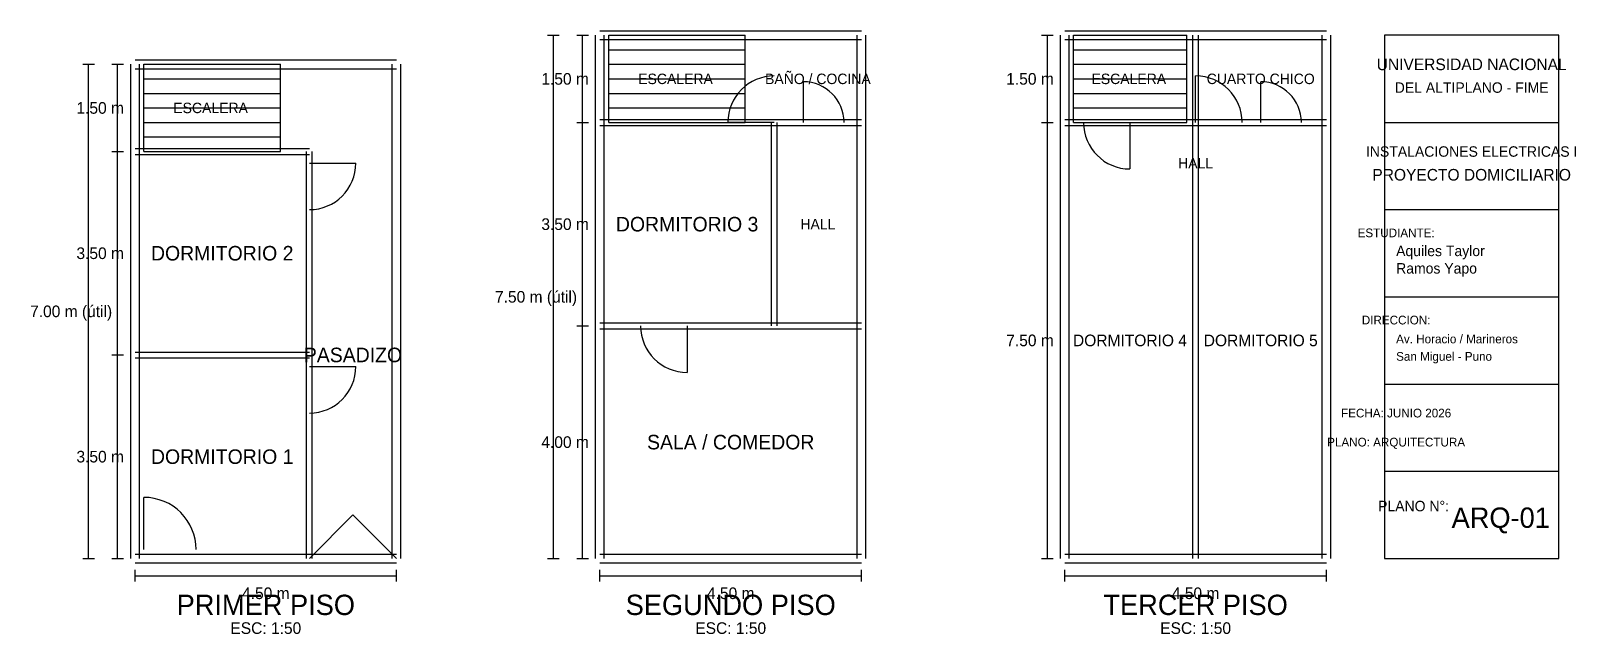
# Model space of a CAD drawing. Header units: metres. Extents: x -1.8 to 24.8, y -1.3 to 9.1.
import ezdxf
from ezdxf.enums import TextEntityAlignment as Align

# ---------------------------------------------------------------- set-up
doc = ezdxf.new("R2010")
doc.units = ezdxf.units.M
for name, color, linetype in [('COTAS', 1, 'Continuous'), ('ESCALERAS', 5, 'Continuous'), ('MUROS', 7, 'Continuous'), ('PUERTAS', 2, 'Continuous'), ('ROTULO', 4, 'Continuous'), ('TEXTO', 3, 'Continuous')]:
    doc.layers.add(name, color=color, linetype=linetype)

msp = doc.modelspace()

# ---------------------------------------------------------------- linework, layer by layer
at = {"layer": 'COTAS'}
for p, q in [((7.1, 9), (7.3, 9)), ((7.2, 0), (7.2, 9)), ((7.6, 9), (7.8, 9)), ((7.7, 7.5), (7.7, 9)), ((15.6, 9), (15.8, 9)), ((15.7, 7.5), (15.7, 9)), ((-0.9, 8.5), (-0.7, 8.5)), ((-0.8, 0), (-0.8, 8.5)), ((-0.4, 8.5), (-0.2, 8.5)), ((-0.3, 7), (-0.3, 8.5)), ((7.6, 7.5), (7.8, 7.5)), ((7.6, 7.5), (7.8, 7.5)), ((7.7, 4), (7.7, 7.5)), ((15.6, 7.5), (15.8, 7.5)), ((15.6, 7.5), (15.8, 7.5)), ((15.7, 0), (15.7, 7.5)), ((-0.4, 7), (-0.2, 7)), ((-0.4, 7), (-0.2, 7)), ((-0.3, 3.5), (-0.3, 7)), ((7.6, 4), (7.8, 4)), ((7.6, 4), (7.8, 4)), ((7.7, 0), (7.7, 4)), ((-0.4, 3.5), (-0.2, 3.5)), ((-0.4, 3.5), (-0.2, 3.5)), ((-0.3, 0), (-0.3, 3.5)), ((-0.9, 0), (-0.7, 0)), ((-0.4, 0), (-0.2, 0)), ((7.1, 0), (7.3, 0)), ((7.6, 0), (7.8, 0)), ((15.6, 0), (15.8, 0)), ((0, -0.4), (0, -0.2)), ((4.5, -0.4), (4.5, -0.2)), ((8, -0.4), (8, -0.2)), ((12.5, -0.4), (12.5, -0.2)), ((16, -0.4), (16, -0.2)), ((20.5, -0.4), (20.5, -0.2)), ((0, -0.3), (4.5, -0.3)), ((8, -0.3), (12.5, -0.3)), ((16, -0.3), (20.5, -0.3))]:
    msp.add_line(p, q, dxfattribs=at)
at = {"layer": 'ESCALERAS'}
for p, q in [((8.15, 7.5), (8.15, 9)), ((8.15, 9), (10.5, 9)), ((10.5, 7.5), (10.5, 9)), ((16.15, 7.5), (16.15, 9)), ((16.15, 9), (18.1, 9)), ((18.1, 7.5), (18.1, 9)), ((8.15, 8.75), (10.5, 8.75)), ((16.15, 8.75), (18.1, 8.75)), ((0.15, 7), (0.15, 8.5)), ((0.15, 8.5), (2.5, 8.5)), ((0.15, 8.25), (2.5, 8.25)), ((2.5, 7), (2.5, 8.5)), ((8.15, 8.5), (10.5, 8.5)), ((8.15, 8.25), (10.5, 8.25)), ((16.15, 8.5), (18.1, 8.5)), ((16.15, 8.25), (18.1, 8.25)), ((0.15, 8), (2.5, 8)), ((8.15, 8), (10.5, 8)), ((16.15, 8), (18.1, 8)), ((0.15, 7.75), (2.5, 7.75)), ((8.15, 7.75), (10.5, 7.75)), ((16.15, 7.75), (18.1, 7.75)), ((0.15, 7.5), (2.5, 7.5)), ((8.15, 7.5), (10.5, 7.5)), ((16.15, 7.5), (18.1, 7.5)), ((0.15, 7.25), (2.5, 7.25)), ((0.15, 7), (2.5, 7))]:
    msp.add_line(p, q, dxfattribs=at)
at = {"layer": 'MUROS'}
for p, q in [((8, 9.075), (12.5, 9.075)), ((16, 9.075), (20.5, 9.075)), ((7.925, 0), (7.925, 9)), ((8, 8.925), (12.5, 8.925)), ((8.075, 0), (8.075, 9)), ((12.425, 0), (12.425, 9)), ((12.575, 0), (12.575, 9)), ((15.925, 0), (15.925, 9)), ((16, 8.925), (20.5, 8.925)), ((16.075, 0), (16.075, 9)), ((18.2, 7.5), (18.2, 9)), ((18.3, 7.5), (18.3, 9)), ((20.425, 0), (20.425, 9)), ((20.575, 0), (20.575, 9)), ((0, 8.575), (4.5, 8.575)), ((-0.075, 0), (-0.075, 8.5)), ((0, 8.425), (4.5, 8.425)), ((0.075, 0), (0.075, 8.5)), ((4.425, 0), (4.425, 8.5)), ((4.575, 0), (4.575, 8.5)), ((8, 7.55), (11, 7.55)), ((8, 7.45), (11, 7.45)), ((10.95, 4), (10.95, 7.5)), ((11, 7.55), (12.5, 7.55)), ((11, 7.45), (12.5, 7.45)), ((11.05, 4), (11.05, 7.5)), ((16, 7.55), (20.5, 7.55)), ((16, 7.45), (20.5, 7.45)), ((18.2, 0), (18.2, 7.5)), ((18.3, 0), (18.3, 7.5)), ((0, 7.05), (3, 7.05)), ((0, 6.95), (3, 6.95)), ((2.95, 0), (2.95, 7)), ((3.05, 0), (3.05, 7)), ((8, 4.05), (12.5, 4.05)), ((8, 3.95), (12.5, 3.95)), ((0, 3.55), (3, 3.55)), ((0, 3.45), (3, 3.45)), ((0, 0.075), (4.5, 0.075)), ((8, 0.075), (12.5, 0.075)), ((16, 0.075), (20.5, 0.075)), ((0, -0.075), (4.5, -0.075)), ((8, -0.075), (12.5, -0.075)), ((16, -0.075), (20.5, -0.075))]:
    msp.add_line(p, q, dxfattribs=at)
at = {"layer": 'PUERTAS'}
for p, q in [((18.25, 7.5), (18.25, 8.3)), ((11.5, 7.5), (11.5, 8.2)), ((19.37, 7.5), (19.37, 8.2)), ((11, 7.5), (10.2, 7.5)), ((17.12, 7.5), (17.12, 6.7)), ((3, 6.8), (3.8, 6.8)), ((9.5, 4), (9.5, 3.2)), ((3, 3.3), (3.8, 3.3)), ((0.15, 0.15), (0.15, 1.05)), ((3, 0), (3.75, 0.75)), ((4.5, 0), (3.75, 0.75))]:
    msp.add_line(p, q, dxfattribs=at)
for centre, radius, start, end in [((11, 7.5), 0.8, 90, 180), ((18.25, 7.5), 0.8, 0, 90), ((11.5, 7.5), 0.7, 0, 90), ((19.37, 7.5), 0.7, 0, 90), ((17.12, 7.5), 0.8, 180, 270), ((3, 6.8), 0.8, 270, 360), ((9.5, 4), 0.8, 180, 270), ((3, 3.3), 0.8, 270, 360), ((0.15, 0.15), 0.9, 0, 90)]:
    msp.add_arc(centre, radius, start, end, dxfattribs=at)
at = {"layer": 'ROTULO'}
for p, q in [((24.5, 9), (21.5, 9)), ((21.5, 9), (21.5, 0)), ((24.5, 0), (24.5, 9)), ((21.5, 7.5), (24.5, 7.5)), ((21.5, 6), (24.5, 6)), ((21.5, 4.5), (24.5, 4.5)), ((21.5, 3), (24.5, 3)), ((21.5, 1.5), (24.5, 1.5)), ((21.5, 0), (24.5, 0))]:
    msp.add_line(p, q, dxfattribs=at)

# ---------------------------------------------------------------- texts
at = {"layer": 'TEXTO'}
for s, height, p in [('UNIVERSIDAD NACIONAL', 0.2, (23, 8.5)), ('1.50 m', 0.2, (7.4, 8.25)), ('ESCALERA', 0.18, (9.3, 8.25)), ('BAÑO / COCINA', 0.18, (11.75, 8.25)), ('1.50 m', 0.2, (15.4, 8.25)), ('ESCALERA', 0.18, (17.1, 8.25)), ('CUARTO CHICO', 0.18, (19.37, 8.25)), ('DEL ALTIPLANO - FIME', 0.18, (23, 8.1)), ('1.50 m', 0.2, (-0.6, 7.75)), ('ESCALERA', 0.18, (1.3, 7.75)), ('INSTALACIONES ELECTRICAS I', 0.18, (23, 7)), ('HALL', 0.18, (18.25, 6.8)), ('PROYECTO DOMICILIARIO', 0.2, (23, 6.6)), ('3.50 m', 0.2, (7.4, 5.75)), ('DORMITORIO 3', 0.25, (9.5, 5.75)), ('HALL', 0.18, (11.75, 5.75)), ('ESTUDIANTE:', 0.15, (21.7, 5.6)), ('3.50 m', 0.2, (-0.6, 5.25)), ('DORMITORIO 2', 0.25, (1.5, 5.25)), ('7.50 m (útil)', 0.2, (6.9, 4.5)), ('7.00 m (útil)', 0.2, (-1.1, 4.25)), ('DIRECCION:', 0.15, (21.7, 4.1)), ('7.50 m', 0.2, (15.4, 3.75)), ('DORMITORIO 4', 0.2, (17.12, 3.75)), ('DORMITORIO 5', 0.2, (19.37, 3.75)), ('PASADIZO', 0.25, (3.75, 3.5)), ('FECHA: JUNIO 2026', 0.15, (21.7, 2.5)), ('SALA / COMEDOR', 0.25, (10.25, 2)), ('DORMITORIO 1', 0.25, (1.5, 1.75)), ('4.00 m', 0.2, (7.4, 2)), ('PLANO: ARQUITECTURA', 0.15, (21.7, 2)), ('3.50 m', 0.2, (-0.6, 1.75)), ('PLANO N°:', 0.18, (22, 0.9)), ('ARQ-01', 0.35, (23.5, 0.7)), ('4.50 m', 0.2, (2.25, -0.6)), ('4.50 m', 0.2, (10.25, -0.6)), ('4.50 m', 0.2, (18.25, -0.6)), ('PRIMER PISO', 0.35, (2.25, -0.8)), ('SEGUNDO PISO', 0.35, (10.25, -0.8)), ('TERCER PISO', 0.35, (18.25, -0.8)), ('ESC: 1:50', 0.2, (2.25, -1.2)), ('ESC: 1:50', 0.2, (10.25, -1.2)), ('ESC: 1:50', 0.2, (18.25, -1.2))]:
    msp.add_text(s, height=height, dxfattribs=at).set_placement(p, align=Align.MIDDLE_CENTER)
for s, height, p in [('Aquiles Taylor', 0.18, (21.7, 5.2)), ('Ramos Yapo', 0.18, (21.7, 4.9)), ('Av. Horacio / Marineros', 0.15, (21.7, 3.7)), ('San Miguel - Puno', 0.15, (21.7, 3.4))]:
    msp.add_text(s, height=height, dxfattribs=at).set_placement(p)

doc.saveas('drawing.dxf')
